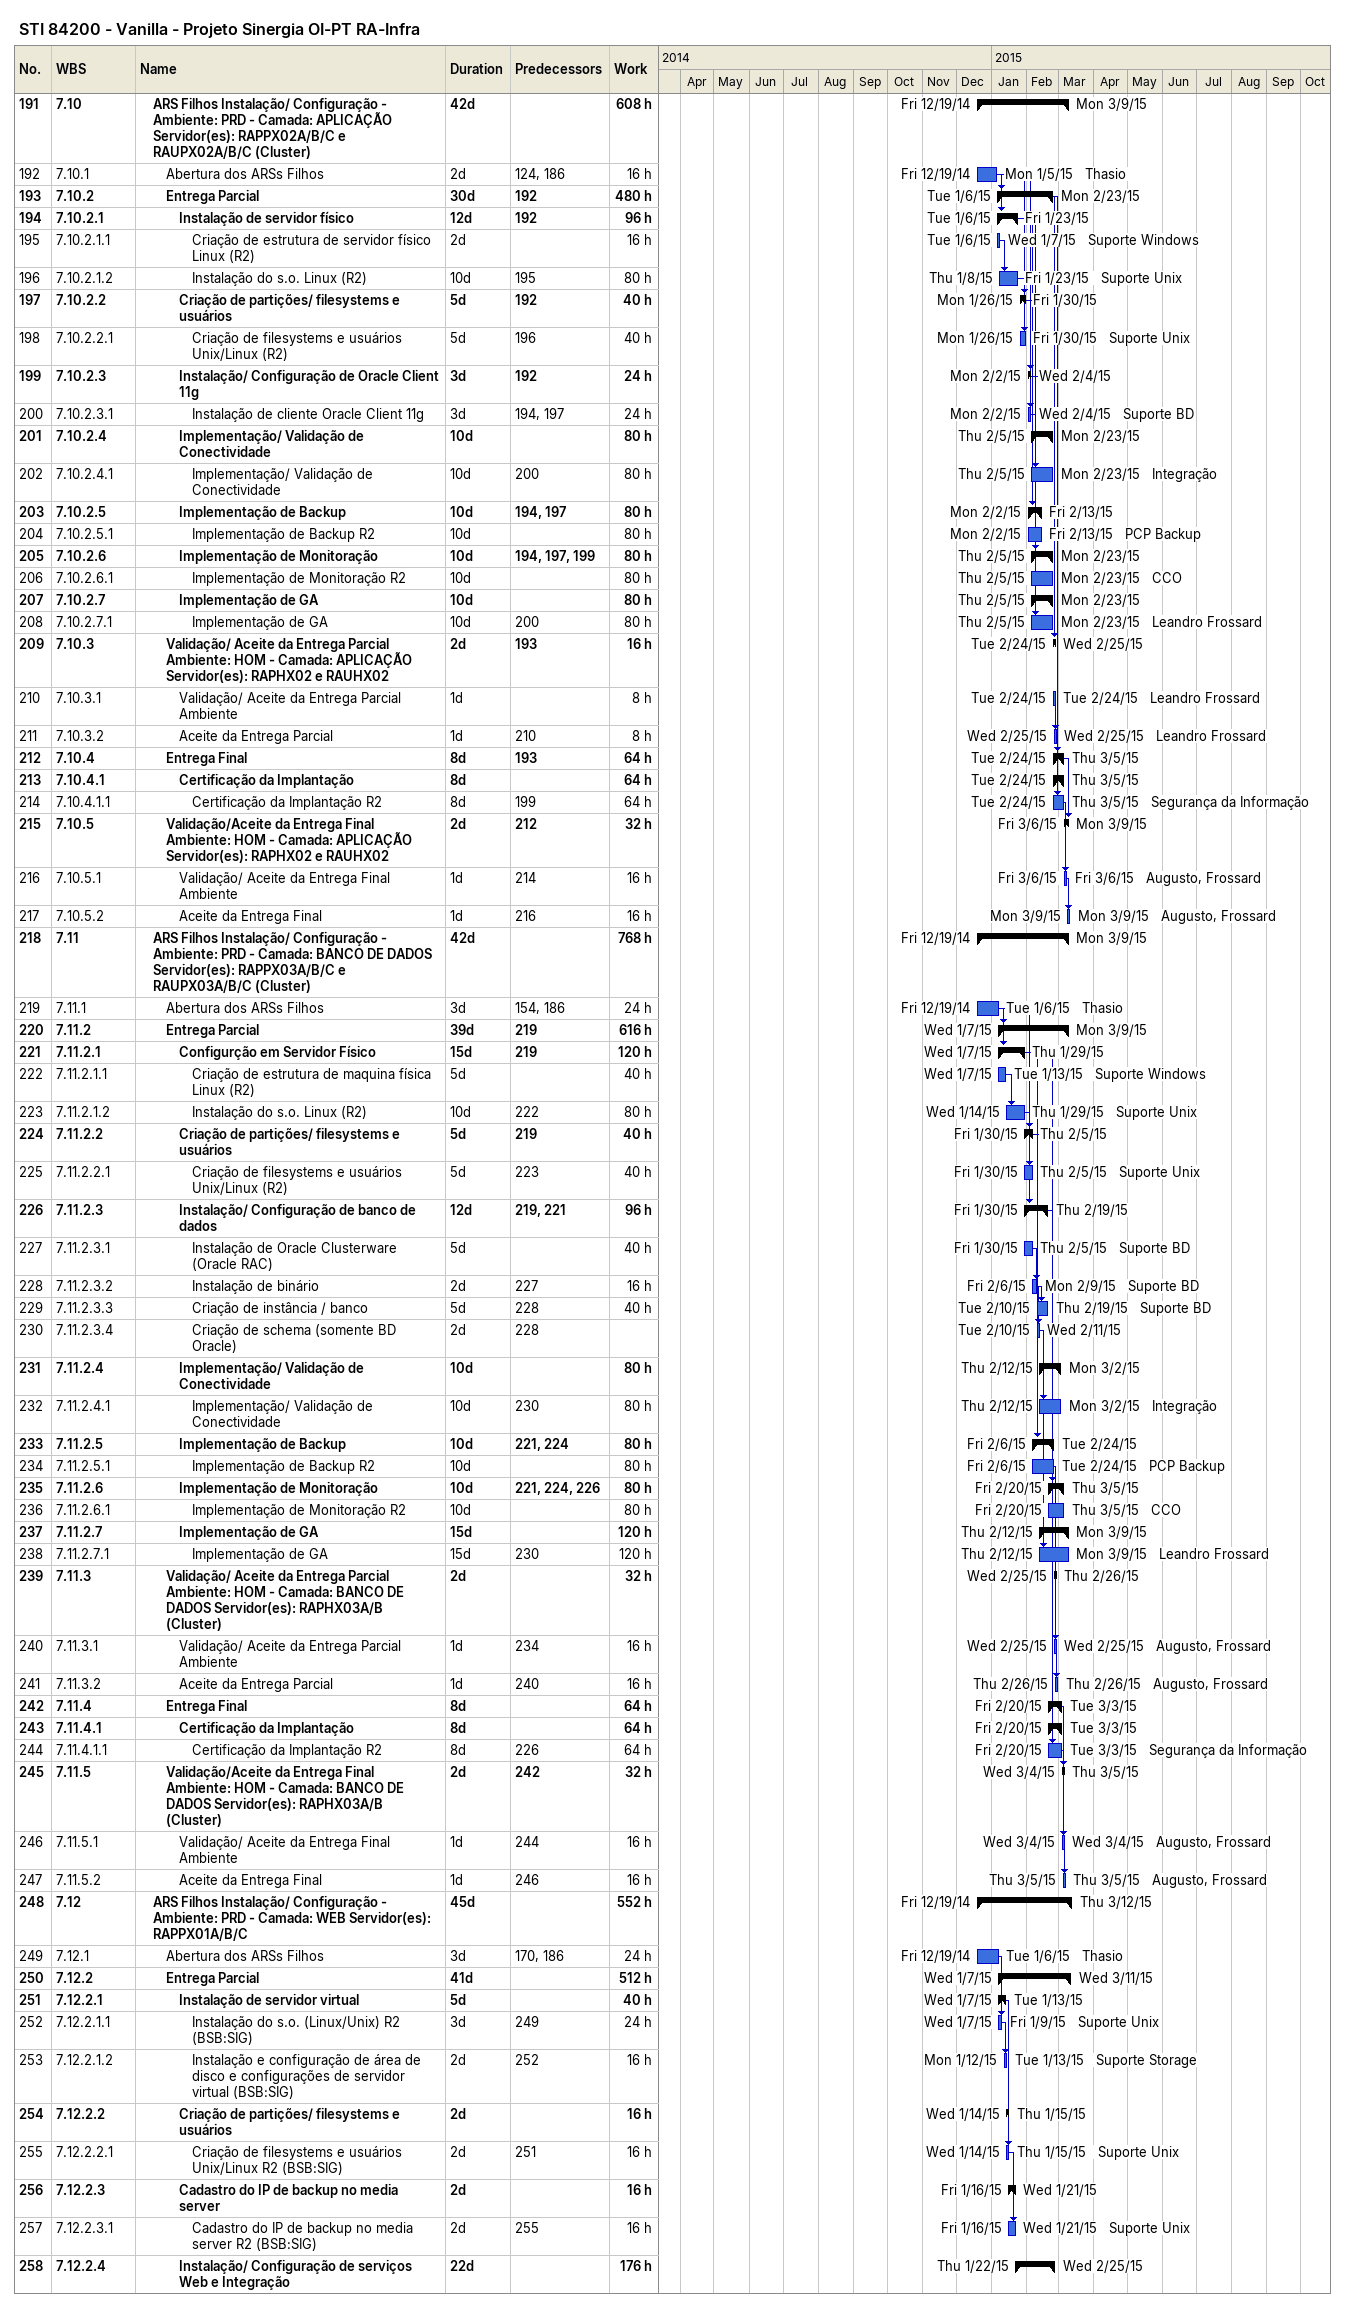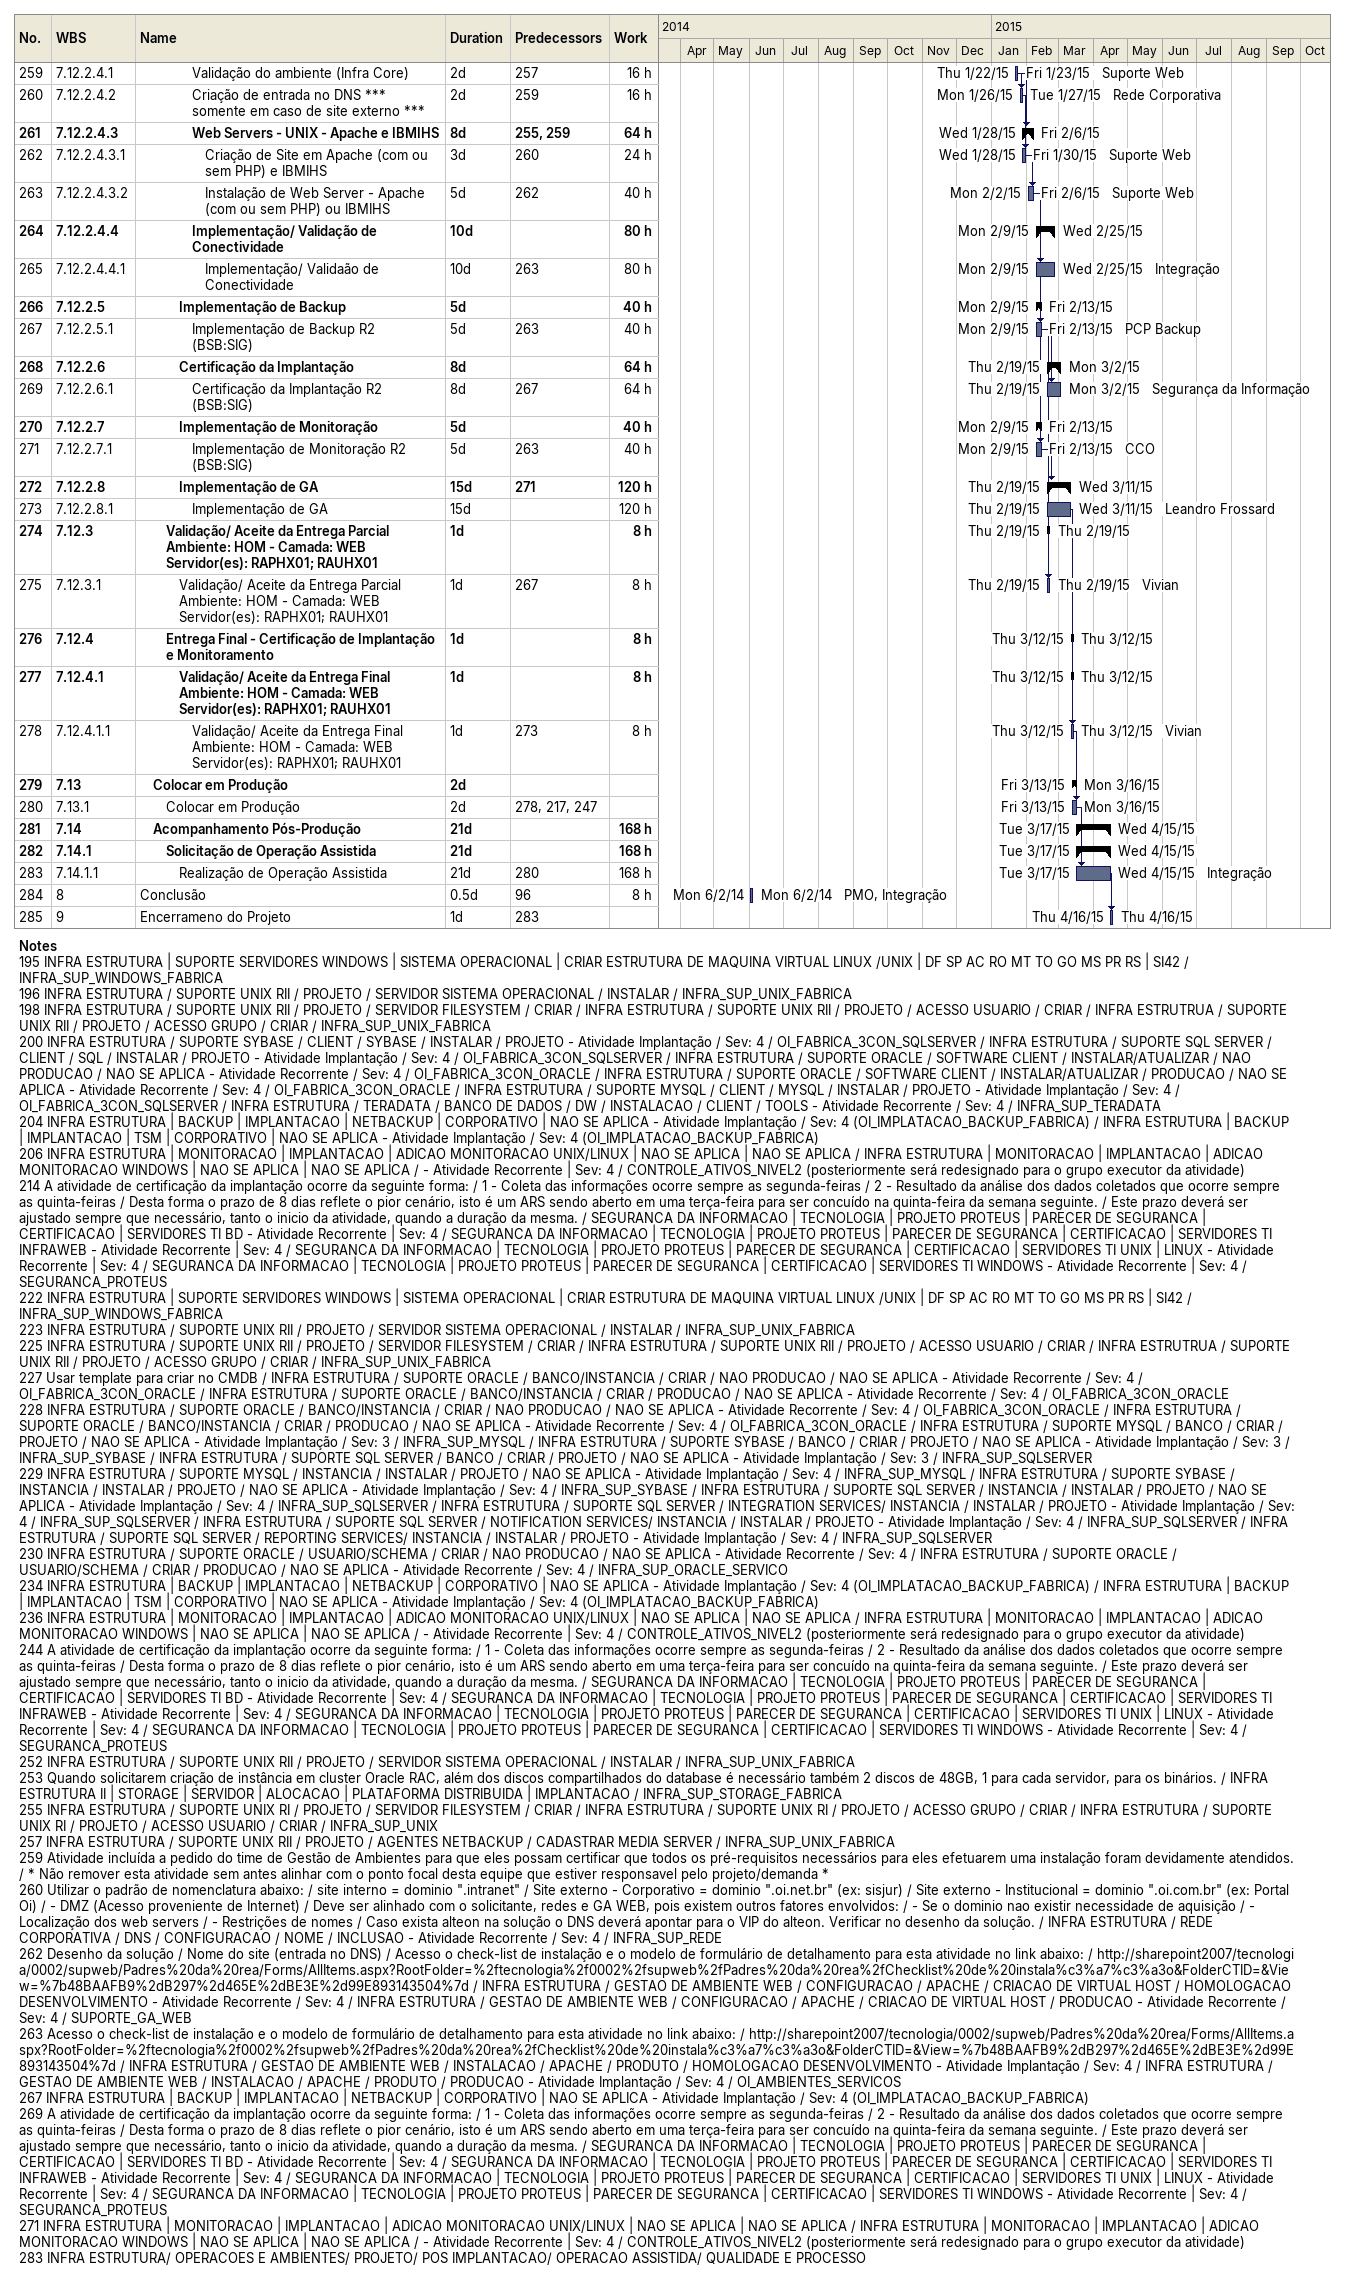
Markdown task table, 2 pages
STI 84200 - Vanilla - Projeto Sinergia OI-PT RA-Infra

| ID | WBS | Task | Duration | Start | Finish | Predecessors | Resources | Work (h) |
|---|---|---|---|---|---|---|---|---|
| 191 | 7.10 | **ARS Filhos Instalação/ Configuração - Ambiente: PRD - Camada: APLICAÇÃO Servidor(es): RAPPX02A/B/C e RAUPX02A/B/C (Cluster)** | 42d | 2014-12-19 | 2015-03-09 |  |  | 608 |
| 192 | 7.10.1 | Abertura dos ARSs Filhos | 2d | 2014-12-19 | 2015-01-05 | 124, 186 | Thasio | 16 |
| 193 | 7.10.2 | **Entrega Parcial** | 30d | 2015-01-06 | 2015-02-23 | 192 |  | 480 |
| 194 | 7.10.2.1 | **Instalação de servidor físico** | 12d | 2015-01-06 | 2015-01-23 | 192 |  | 96 |
| 195 | 7.10.2.1.1 | Criação de estrutura de servidor físico Linux (R2) | 2d | 2015-01-06 | 2015-01-07 |  | Suporte Windows | 16 |
| 196 | 7.10.2.1.2 | Instalação do s.o. Linux (R2) | 10d | 2015-01-08 | 2015-01-23 | 195 | Suporte Unix | 80 |
| 197 | 7.10.2.2 | **Criação de partições/ filesystems e usuários** | 5d | 2015-01-26 | 2015-01-30 | 192 |  | 40 |
| 198 | 7.10.2.2.1 | Criação de filesystems e usuários Unix/Linux (R2) | 5d | 2015-01-26 | 2015-01-30 | 196 | Suporte Unix | 40 |
| 199 | 7.10.2.3 | **Instalação/ Configuração de Oracle Client 11g** | 3d | 2015-02-02 | 2015-02-04 | 192 |  | 24 |
| 200 | 7.10.2.3.1 | Instalação de cliente Oracle Client 11g | 3d | 2015-02-02 | 2015-02-04 | 194, 197 | Suporte BD | 24 |
| 201 | 7.10.2.4 | **Implementação/ Validação de Conectividade** | 10d | 2015-02-05 | 2015-02-23 |  |  | 80 |
| 202 | 7.10.2.4.1 | Implementação/ Validação de Conectividade | 10d | 2015-02-05 | 2015-02-23 | 200 | Integração | 80 |
| 203 | 7.10.2.5 | **Implementação de Backup** | 10d | 2015-02-02 | 2015-02-13 | 194, 197 |  | 80 |
| 204 | 7.10.2.5.1 | Implementação de Backup R2 | 10d | 2015-02-02 | 2015-02-13 |  | PCP Backup | 80 |
| 205 | 7.10.2.6 | **Implementação de Monitoração** | 10d | 2015-02-05 | 2015-02-23 | 194, 197, 199 |  | 80 |
| 206 | 7.10.2.6.1 | Implementação de Monitoração R2 | 10d | 2015-02-05 | 2015-02-23 |  | CCO | 80 |
| 207 | 7.10.2.7 | **Implementação de GA** | 10d | 2015-02-05 | 2015-02-23 |  |  | 80 |
| 208 | 7.10.2.7.1 | Implementação de GA | 10d | 2015-02-05 | 2015-02-23 | 200 | Leandro Frossard | 80 |
| 209 | 7.10.3 | **Validação/ Aceite da Entrega Parcial Ambiente: HOM - Camada: APLICAÇÃO Servidor(es): RAPHX02 e RAUHX02** | 2d | 2015-02-24 | 2015-02-25 | 193 |  | 16 |
| 210 | 7.10.3.1 | Validação/ Aceite da Entrega Parcial Ambiente | 1d | 2015-02-24 | 2015-02-24 |  | Leandro Frossard | 8 |
| 211 | 7.10.3.2 | Aceite da Entrega Parcial | 1d | 2015-02-25 | 2015-02-25 | 210 | Leandro Frossard | 8 |
| 212 | 7.10.4 | **Entrega Final** | 8d | 2015-02-24 | 2015-03-05 | 193 |  | 64 |
| 213 | 7.10.4.1 | **Certificação da Implantação** | 8d | 2015-02-24 | 2015-03-05 |  |  | 64 |
| 214 | 7.10.4.1.1 | Certificação da Implantação R2 | 8d | 2015-02-24 | 2015-03-05 | 199 | Segurança da Informação | 64 |
| 215 | 7.10.5 | **Validação/Aceite da Entrega Final Ambiente: HOM - Camada: APLICAÇÃO Servidor(es): RAPHX02 e RAUHX02** | 2d | 2015-03-06 | 2015-03-09 | 212 |  | 32 |
| 216 | 7.10.5.1 | Validação/ Aceite da Entrega Final Ambiente | 1d | 2015-03-06 | 2015-03-06 | 214 | Augusto, Frossard | 16 |
| 217 | 7.10.5.2 | Aceite da Entrega Final | 1d | 2015-03-09 | 2015-03-09 | 216 | Augusto, Frossard | 16 |
| 218 | 7.11 | **ARS Filhos Instalação/ Configuração - Ambiente: PRD - Camada: BANCO DE DADOS Servidor(es): RAPPX03A/B/C e RAUPX03A/B/C (Cluster)** | 42d | 2014-12-19 | 2015-03-09 |  |  | 768 |
| 219 | 7.11.1 | Abertura dos ARSs Filhos | 3d | 2014-12-19 | 2015-01-06 | 154, 186 | Thasio | 24 |
| 220 | 7.11.2 | **Entrega Parcial** | 39d | 2015-01-07 | 2015-03-09 | 219 |  | 616 |
| 221 | 7.11.2.1 | **Configurção em Servidor Físico** | 15d | 2015-01-07 | 2015-01-29 | 219 |  | 120 |
| 222 | 7.11.2.1.1 | Criação de estrutura de maquina física Linux (R2) | 5d | 2015-01-07 | 2015-01-13 |  | Suporte Windows | 40 |
| 223 | 7.11.2.1.2 | Instalação do s.o. Linux (R2) | 10d | 2015-01-14 | 2015-01-29 | 222 | Suporte Unix | 80 |
| 224 | 7.11.2.2 | **Criação de partições/ filesystems e usuários** | 5d | 2015-01-30 | 2015-02-05 | 219 |  | 40 |
| 225 | 7.11.2.2.1 | Criação de filesystems e usuários Unix/Linux (R2) | 5d | 2015-01-30 | 2015-02-05 | 223 | Suporte Unix | 40 |
| 226 | 7.11.2.3 | **Instalação/ Configuração de banco de dados** | 12d | 2015-01-30 | 2015-02-19 | 219, 221 |  | 96 |
| 227 | 7.11.2.3.1 | Instalação de Oracle Clusterware (Oracle RAC) | 5d | 2015-01-30 | 2015-02-05 |  | Suporte BD | 40 |
| 228 | 7.11.2.3.2 | Instalação de binário | 2d | 2015-02-06 | 2015-02-09 | 227 | Suporte BD | 16 |
| 229 | 7.11.2.3.3 | Criação de instância / banco | 5d | 2015-02-10 | 2015-02-19 | 228 | Suporte BD | 40 |
| 230 | 7.11.2.3.4 | Criação de schema (somente BD Oracle) | 2d | 2015-02-10 | 2015-02-11 | 228 |  |  |
| 231 | 7.11.2.4 | **Implementação/ Validação de Conectividade** | 10d | 2015-02-12 | 2015-03-02 |  |  | 80 |
| 232 | 7.11.2.4.1 | Implementação/ Validação de Conectividade | 10d | 2015-02-12 | 2015-03-02 | 230 | Integração | 80 |
| 233 | 7.11.2.5 | **Implementação de Backup** | 10d | 2015-02-06 | 2015-02-24 | 221, 224 |  | 80 |
| 234 | 7.11.2.5.1 | Implementação de Backup R2 | 10d | 2015-02-06 | 2015-02-24 |  | PCP Backup | 80 |
| 235 | 7.11.2.6 | **Implementação de Monitoração** | 10d | 2015-02-20 | 2015-03-05 | 221, 224, 226 |  | 80 |
| 236 | 7.11.2.6.1 | Implementação de Monitoração R2 | 10d | 2015-02-20 | 2015-03-05 |  | CCO | 80 |
| 237 | 7.11.2.7 | **Implementação de GA** | 15d | 2015-02-12 | 2015-03-09 |  |  | 120 |
| 238 | 7.11.2.7.1 | Implementação de GA | 15d | 2015-02-12 | 2015-03-09 | 230 | Leandro Frossard | 120 |
| 239 | 7.11.3 | **Validação/ Aceite da Entrega Parcial Ambiente: HOM - Camada: BANCO DE DADOS Servidor(es): RAPHX03A/B (Cluster)** | 2d | 2015-02-25 | 2015-02-26 |  |  | 32 |
| 240 | 7.11.3.1 | Validação/ Aceite da Entrega Parcial Ambiente | 1d | 2015-02-25 | 2015-02-25 | 234 | Augusto, Frossard | 16 |
| 241 | 7.11.3.2 | Aceite da Entrega Parcial | 1d | 2015-02-26 | 2015-02-26 | 240 | Augusto, Frossard | 16 |
| 242 | 7.11.4 | **Entrega Final** | 8d | 2015-02-20 | 2015-03-03 |  |  | 64 |
| 243 | 7.11.4.1 | **Certificação da Implantação** | 8d | 2015-02-20 | 2015-03-03 |  |  | 64 |
| 244 | 7.11.4.1.1 | Certificação da Implantação R2 | 8d | 2015-02-20 | 2015-03-03 | 226 | Segurança da Informação | 64 |
| 245 | 7.11.5 | **Validação/Aceite da Entrega Final Ambiente: HOM - Camada: BANCO DE DADOS Servidor(es): RAPHX03A/B (Cluster)** | 2d | 2015-03-04 | 2015-03-05 | 242 |  | 32 |
| 246 | 7.11.5.1 | Validação/ Aceite da Entrega Final Ambiente | 1d | 2015-03-04 | 2015-03-04 | 244 | Augusto, Frossard | 16 |
| 247 | 7.11.5.2 | Aceite da Entrega Final | 1d | 2015-03-05 | 2015-03-05 | 246 | Augusto, Frossard | 16 |
| 248 | 7.12 | **ARS Filhos Instalação/ Configuração - Ambiente: PRD - Camada: WEB Servidor(es): RAPPX01A/B/C** | 45d | 2014-12-19 | 2015-03-12 |  |  | 552 |
| 249 | 7.12.1 | Abertura dos ARSs Filhos | 3d | 2014-12-19 | 2015-01-06 | 170, 186 | Thasio | 24 |
| 250 | 7.12.2 | **Entrega Parcial** | 41d | 2015-01-07 | 2015-03-11 |  |  | 512 |
| 251 | 7.12.2.1 | **Instalação de servidor virtual** | 5d | 2015-01-07 | 2015-01-13 |  |  | 40 |
| 252 | 7.12.2.1.1 | Instalação do s.o. (Linux/Unix) R2 (BSB:SIG) | 3d | 2015-01-07 | 2015-01-09 | 249 | Suporte Unix | 24 |
| 253 | 7.12.2.1.2 | Instalação e configuração de área de disco e configurações de servidor virtual (BSB:SIG) | 2d | 2015-01-12 | 2015-01-13 | 252 | Suporte Storage | 16 |
| 254 | 7.12.2.2 | **Criação de partições/ filesystems e usuários** | 2d | 2015-01-14 | 2015-01-15 |  |  | 16 |
| 255 | 7.12.2.2.1 | Criação de filesystems e usuários Unix/Linux R2 (BSB:SIG) | 2d | 2015-01-14 | 2015-01-15 | 251 | Suporte Unix | 16 |
| 256 | 7.12.2.3 | **Cadastro do IP de backup no media server** | 2d | 2015-01-16 | 2015-01-21 |  |  | 16 |
| 257 | 7.12.2.3.1 | Cadastro do IP de backup no media server R2 (BSB:SIG) | 2d | 2015-01-16 | 2015-01-21 | 255 | Suporte Unix | 16 |
| 258 | 7.12.2.4 | **Instalação/ Configuração de serviços Web e Integração** | 22d | 2015-01-22 | 2015-02-25 |  |  | 176 |
| 259 | 7.12.2.4.1 | Validação do ambiente (Infra Core) | 2d | 2015-01-22 | 2015-01-23 | 257 | Suporte Web | 16 |
| 260 | 7.12.2.4.2 | Criação de entrada no DNS *** somente em caso de site externo *** | 2d | 2015-01-26 | 2015-01-27 | 259 | Rede Corporativa | 16 |
| 261 | 7.12.2.4.3 | **Web Servers - UNIX - Apache e IBMIHS** | 8d | 2015-01-28 | 2015-02-06 | 255, 259 |  | 64 |
| 262 | 7.12.2.4.3.1 | Criação de Site em Apache (com ou sem PHP) e IBMIHS | 3d | 2015-01-28 | 2015-01-30 | 260 | Suporte Web | 24 |
| 263 | 7.12.2.4.3.2 | Instalação de Web Server - Apache (com ou sem PHP) ou IBMIHS | 5d | 2015-02-02 | 2015-02-06 | 262 | Suporte Web | 40 |
| 264 | 7.12.2.4.4 | **Implementação/ Validação de Conectividade** | 10d | 2015-02-09 | 2015-02-25 |  |  | 80 |
| 265 | 7.12.2.4.4.1 | Implementação/ Validaão de Conectividade | 10d | 2015-02-09 | 2015-02-25 | 263 | Integração | 80 |
| 266 | 7.12.2.5 | **Implementação de Backup** | 5d | 2015-02-09 | 2015-02-13 |  |  | 40 |
| 267 | 7.12.2.5.1 | Implementação de Backup R2 (BSB:SIG) | 5d | 2015-02-09 | 2015-02-13 | 263 | PCP Backup | 40 |
| 268 | 7.12.2.6 | **Certificação da Implantação** | 8d | 2015-02-19 | 2015-03-02 |  |  | 64 |
| 269 | 7.12.2.6.1 | Certificação da Implantação R2 (BSB:SIG) | 8d | 2015-02-19 | 2015-03-02 | 267 | Segurança da Informação | 64 |
| 270 | 7.12.2.7 | **Implementação de Monitoração** | 5d | 2015-02-09 | 2015-02-13 |  |  | 40 |
| 271 | 7.12.2.7.1 | Implementação de Monitoração R2 (BSB:SIG) | 5d | 2015-02-09 | 2015-02-13 | 263 | CCO | 40 |
| 272 | 7.12.2.8 | **Implementação de GA** | 15d | 2015-02-19 | 2015-03-11 | 271 |  | 120 |
| 273 | 7.12.2.8.1 | Implementação de GA | 15d | 2015-02-19 | 2015-03-11 |  | Leandro Frossard | 120 |
| 274 | 7.12.3 | **Validação/ Aceite da Entrega Parcial Ambiente: HOM - Camada: WEB Servidor(es): RAPHX01; RAUHX01** | 1d | 2015-02-19 | 2015-02-19 |  |  | 8 |
| 275 | 7.12.3.1 | Validação/ Aceite da Entrega Parcial Ambiente: HOM - Camada: WEB Servidor(es): RAPHX01; RAUHX01 | 1d | 2015-02-19 | 2015-02-19 | 267 | Vivian | 8 |
| 276 | 7.12.4 | **Entrega Final - Certificação de Implantação e Monitoramento** | 1d | 2015-03-12 | 2015-03-12 |  |  | 8 |
| 277 | 7.12.4.1 | **Validação/ Aceite da Entrega Final Ambiente: HOM - Camada: WEB Servidor(es): RAPHX01; RAUHX01** | 1d | 2015-03-12 | 2015-03-12 |  |  | 8 |
| 278 | 7.12.4.1.1 | Validação/ Aceite da Entrega Final Ambiente: HOM - Camada: WEB Servidor(es): RAPHX01; RAUHX01 | 1d | 2015-03-12 | 2015-03-12 | 273 | Vivian | 8 |
| 279 | 7.13 | **Colocar em Produção** | 2d | 2015-03-13 | 2015-03-16 |  |  |  |
| 280 | 7.13.1 | Colocar em Produção | 2d | 2015-03-13 | 2015-03-16 | 278, 217, 247 |  |  |
| 281 | 7.14 | **Acompanhamento Pós-Produção** | 21d | 2015-03-17 | 2015-04-15 |  |  | 168 |
| 282 | 7.14.1 | **Solicitação de Operação Assistida** | 21d | 2015-03-17 | 2015-04-15 |  |  | 168 |
| 283 | 7.14.1.1 | Realização de Operação Assistida | 21d | 2015-03-17 | 2015-04-15 | 280 | Integração | 168 |
| 284 | 8 | Conclusão | 0.5d | 2014-06-02 | 2014-06-02 | 96 | PMO, Integração | 8 |
| 285 | 9 | Encerrameno do Projeto | 1d | 2015-04-16 | 2015-04-16 | 283 |  |  |

Notes
- 195: INFRA ESTRUTURA | SUPORTE SERVIDORES WINDOWS | SISTEMA OPERACIONAL | CRIAR ESTRUTURA DE MAQUINA VIRTUAL LINUX /UNIX | DF SP AC RO MT TO GO MS PR RS | SI42 / INFRA_SUP_WINDOWS_FABRICA
- 196: INFRA ESTRUTURA / SUPORTE UNIX RII / PROJETO / SERVIDOR SISTEMA OPERACIONAL / INSTALAR / INFRA_SUP_UNIX_FABRICA
- 198: INFRA ESTRUTURA / SUPORTE UNIX RII / PROJETO / SERVIDOR FILESYSTEM / CRIAR / INFRA ESTRUTURA / SUPORTE UNIX RII / PROJETO / ACESSO USUARIO / CRIAR / INFRA ESTRUTRUA / SUPORTE UNIX RII / PROJETO / ACESSO GRUPO / CRIAR / INFRA_SUP_UNIX_FABRICA
- 200: INFRA ESTRUTURA / SUPORTE SYBASE / CLIENT / SYBASE / INSTALAR / PROJETO - Atividade Implantação / Sev: 4 / OI_FABRICA_3CON_SQLSERVER / INFRA ESTRUTURA / SUPORTE SQL SERVER / CLIENT / SQL / INSTALAR / PROJETO - Atividade Implantação / Sev: 4 / OI_FABRICA_3CON_SQLSERVER / INFRA ESTRUTURA / SUPORTE ORACLE / SOFTWARE CLIENT / INSTALAR/ATUALIZAR / NAO PRODUCAO / NAO SE APLICA - Atividade Recorrente / Sev: 4 / OI_FABRICA_3CON_ORACLE / INFRA ESTRUTURA / SUPORTE ORACLE / SOFTWARE CLIENT / INSTALAR/ATUALIZAR / PRODUCAO / NAO SE APLICA - Atividade Recorrente / Sev: 4 / OI_FABRICA_3CON_ORACLE / INFRA ESTRUTURA / SUPORTE MYSQL / CLIENT / MYSQL / INSTALAR / PROJETO - Atividade Implantação / Sev: 4 / OI_FABRICA_3CON_SQLSERVER / INFRA ESTRUTURA / TERADATA / BANCO DE DADOS / DW / INSTALACAO / CLIENT / TOOLS - Atividade Recorrente / Sev: 4 / INFRA_SUP_TERADATA
- 204: INFRA ESTRUTURA | BACKUP | IMPLANTACAO | NETBACKUP | CORPORATIVO | NAO SE APLICA - Atividade Implantação / Sev: 4 (OI_IMPLATACAO_BACKUP_FABRICA) / INFRA ESTRUTURA | BACKUP | IMPLANTACAO | TSM | CORPORATIVO | NAO SE APLICA - Atividade Implantação / Sev: 4 (OI_IMPLATACAO_BACKUP_FABRICA)
- 206: INFRA ESTRUTURA | MONITORACAO | IMPLANTACAO | ADICAO MONITORACAO UNIX/LINUX | NAO SE APLICA | NAO SE APLICA / INFRA ESTRUTURA | MONITORACAO | IMPLANTACAO | ADICAO MONITORACAO WINDOWS | NAO SE APLICA | NAO SE APLICA / - Atividade Recorrente | Sev: 4 / CONTROLE_ATIVOS_NIVEL2 (posteriormente será redesignado para o grupo executor da atividade)
- 214: A atividade de certificação da implantação ocorre da seguinte forma: / 1 - Coleta das informações ocorre sempre as segunda-feiras / 2 - Resultado da análise dos dados coletados que ocorre sempre as quinta-feiras / Desta forma o prazo de 8 dias reflete o pior cenário, isto é um ARS sendo aberto em uma terça-feira para ser concuído na quinta-feira da semana seguinte. / Este prazo deverá ser ajustado sempre que necessário, tanto o inicio da atividade, quando a duração da mesma. / SEGURANCA DA INFORMACAO | TECNOLOGIA | PROJETO PROTEUS | PARECER DE SEGURANCA | CERTIFICACAO | SERVIDORES TI BD - Atividade Recorrente | Sev: 4 / SEGURANCA DA INFORMACAO | TECNOLOGIA | PROJETO PROTEUS | PARECER DE SEGURANCA | CERTIFICACAO | SERVIDORES TI INFRAWEB - Atividade Recorrente | Sev: 4 / SEGURANCA DA INFORMACAO | TECNOLOGIA | PROJETO PROTEUS | PARECER DE SEGURANCA | CERTIFICACAO | SERVIDORES TI UNIX | LINUX - Atividade Recorrente | Sev: 4 / SEGURANCA DA INFORMACAO | TECNOLOGIA | PROJETO PROTEUS | PARECER DE SEGURANCA | CERTIFICACAO | SERVIDORES TI WINDOWS - Atividade Recorrente | Sev: 4 / SEGURANCA_PROTEUS
- 222: INFRA ESTRUTURA | SUPORTE SERVIDORES WINDOWS | SISTEMA OPERACIONAL | CRIAR ESTRUTURA DE MAQUINA VIRTUAL LINUX /UNIX | DF SP AC RO MT TO GO MS PR RS | SI42 / INFRA_SUP_WINDOWS_FABRICA
- 223: INFRA ESTRUTURA / SUPORTE UNIX RII / PROJETO / SERVIDOR SISTEMA OPERACIONAL / INSTALAR / INFRA_SUP_UNIX_FABRICA
- 225: INFRA ESTRUTURA / SUPORTE UNIX RII / PROJETO / SERVIDOR FILESYSTEM / CRIAR / INFRA ESTRUTURA / SUPORTE UNIX RII / PROJETO / ACESSO USUARIO / CRIAR / INFRA ESTRUTRUA / SUPORTE UNIX RII / PROJETO / ACESSO GRUPO / CRIAR / INFRA_SUP_UNIX_FABRICA
- 227: Usar template para criar no CMDB / INFRA ESTRUTURA / SUPORTE ORACLE / BANCO/INSTANCIA / CRIAR / NAO PRODUCAO / NAO SE APLICA - Atividade Recorrente / Sev: 4 / OI_FABRICA_3CON_ORACLE / INFRA ESTRUTURA / SUPORTE ORACLE / BANCO/INSTANCIA / CRIAR / PRODUCAO / NAO SE APLICA - Atividade Recorrente / Sev: 4 / OI_FABRICA_3CON_ORACLE
- 228: INFRA ESTRUTURA / SUPORTE ORACLE / BANCO/INSTANCIA / CRIAR / NAO PRODUCAO / NAO SE APLICA - Atividade Recorrente / Sev: 4 / OI_FABRICA_3CON_ORACLE / INFRA ESTRUTURA / SUPORTE ORACLE / BANCO/INSTANCIA / CRIAR / PRODUCAO / NAO SE APLICA - Atividade Recorrente / Sev: 4 / OI_FABRICA_3CON_ORACLE / INFRA ESTRUTURA / SUPORTE MYSQL / BANCO / CRIAR / PROJETO / NAO SE APLICA - Atividade Implantação / Sev: 3 / INFRA_SUP_MYSQL / INFRA ESTRUTURA / SUPORTE SYBASE / BANCO / CRIAR / PROJETO / NAO SE APLICA - Atividade Implantação / Sev: 3 / INFRA_SUP_SYBASE / INFRA ESTRUTURA / SUPORTE SQL SERVER / BANCO / CRIAR / PROJETO / NAO SE APLICA - Atividade Implantação / Sev: 3 / INFRA_SUP_SQLSERVER
- 229: INFRA ESTRUTURA / SUPORTE MYSQL / INSTANCIA / INSTALAR / PROJETO / NAO SE APLICA - Atividade Implantação / Sev: 4 / INFRA_SUP_MYSQL / INFRA ESTRUTURA / SUPORTE SYBASE / INSTANCIA / INSTALAR / PROJETO / NAO SE APLICA - Atividade Implantação / Sev: 4 / INFRA_SUP_SYBASE / INFRA ESTRUTURA / SUPORTE SQL SERVER / INSTANCIA / INSTALAR / PROJETO / NAO SE APLICA - Atividade Implantação / Sev: 4 / INFRA_SUP_SQLSERVER / INFRA ESTRUTURA / SUPORTE SQL SERVER / INTEGRATION SERVICES/ INSTANCIA / INSTALAR / PROJETO - Atividade Implantação / Sev: 4 / INFRA_SUP_SQLSERVER / INFRA ESTRUTURA / SUPORTE SQL SERVER / NOTIFICATION SERVICES/ INSTANCIA / INSTALAR / PROJETO - Atividade Implantação / Sev: 4 / INFRA_SUP_SQLSERVER / INFRA ESTRUTURA / SUPORTE SQL SERVER / REPORTING SERVICES/ INSTANCIA / INSTALAR / PROJETO - Atividade Implantação / Sev: 4 / INFRA_SUP_SQLSERVER
- 230: INFRA ESTRUTURA / SUPORTE ORACLE / USUARIO/SCHEMA / CRIAR / NAO PRODUCAO / NAO SE APLICA - Atividade Recorrente / Sev: 4 / INFRA ESTRUTURA / SUPORTE ORACLE / USUARIO/SCHEMA / CRIAR / PRODUCAO / NAO SE APLICA - Atividade Recorrente / Sev: 4 / INFRA_SUP_ORACLE_SERVICO
- 234: INFRA ESTRUTURA | BACKUP | IMPLANTACAO | NETBACKUP | CORPORATIVO | NAO SE APLICA - Atividade Implantação / Sev: 4 (OI_IMPLATACAO_BACKUP_FABRICA) / INFRA ESTRUTURA | BACKUP | IMPLANTACAO | TSM | CORPORATIVO | NAO SE APLICA - Atividade Implantação / Sev: 4 (OI_IMPLATACAO_BACKUP_FABRICA)
- 236: INFRA ESTRUTURA | MONITORACAO | IMPLANTACAO | ADICAO MONITORACAO UNIX/LINUX | NAO SE APLICA | NAO SE APLICA / INFRA ESTRUTURA | MONITORACAO | IMPLANTACAO | ADICAO MONITORACAO WINDOWS | NAO SE APLICA | NAO SE APLICA / - Atividade Recorrente | Sev: 4 / CONTROLE_ATIVOS_NIVEL2 (posteriormente será redesignado para o grupo executor da atividade)
- 244: A atividade de certificação da implantação ocorre da seguinte forma: / 1 - Coleta das informações ocorre sempre as segunda-feiras / 2 - Resultado da análise dos dados coletados que ocorre sempre as quinta-feiras / Desta forma o prazo de 8 dias reflete o pior cenário, isto é um ARS sendo aberto em uma terça-feira para ser concuído na quinta-feira da semana seguinte. / Este prazo deverá ser ajustado sempre que necessário, tanto o inicio da atividade, quando a duração da mesma. / SEGURANCA DA INFORMACAO | TECNOLOGIA | PROJETO PROTEUS | PARECER DE SEGURANCA | CERTIFICACAO | SERVIDORES TI BD - Atividade Recorrente | Sev: 4 / SEGURANCA DA INFORMACAO | TECNOLOGIA | PROJETO PROTEUS | PARECER DE SEGURANCA | CERTIFICACAO | SERVIDORES TI INFRAWEB - Atividade Recorrente | Sev: 4 / SEGURANCA DA INFORMACAO | TECNOLOGIA | PROJETO PROTEUS | PARECER DE SEGURANCA | CERTIFICACAO | SERVIDORES TI UNIX | LINUX - Atividade Recorrente | Sev: 4 / SEGURANCA DA INFORMACAO | TECNOLOGIA | PROJETO PROTEUS | PARECER DE SEGURANCA | CERTIFICACAO | SERVIDORES TI WINDOWS - Atividade Recorrente | Sev: 4 / SEGURANCA_PROTEUS
- 252: INFRA ESTRUTURA / SUPORTE UNIX RII / PROJETO / SERVIDOR SISTEMA OPERACIONAL / INSTALAR / INFRA_SUP_UNIX_FABRICA
- 253: Quando solicitarem criação de instância em cluster Oracle RAC, além dos discos compartilhados do database é necessário também 2 discos de 48GB, 1 para cada servidor, para os binários. / INFRA ESTRUTURA II | STORAGE | SERVIDOR | ALOCACAO | PLATAFORMA DISTRIBUIDA | IMPLANTACAO / INFRA_SUP_STORAGE_FABRICA
- 255: INFRA ESTRUTURA / SUPORTE UNIX RI / PROJETO / SERVIDOR FILESYSTEM / CRIAR / INFRA ESTRUTURA / SUPORTE UNIX RI / PROJETO / ACESSO GRUPO / CRIAR / INFRA ESTRUTURA / SUPORTE UNIX RI / PROJETO / ACESSO USUARIO / CRIAR / INFRA_SUP_UNIX
- 257: INFRA ESTRUTURA / SUPORTE UNIX RII / PROJETO / AGENTES NETBACKUP / CADASTRAR MEDIA SERVER / INFRA_SUP_UNIX_FABRICA
- 259: Atividade incluída a pedido do time de Gestão de Ambientes para que eles possam certificar que todos os pré-requisitos necessários para eles efetuarem uma instalação foram devidamente atendidos. / * Não remover esta atividade sem antes alinhar com o ponto focal desta equipe que estiver responsavel pelo projeto/demanda *
- 260: Utilizar o padrão de nomenclatura abaixo: / site interno = dominio ".intranet" / Site externo - Corporativo = dominio ".oi.net.br" (ex: sisjur) / Site externo - Institucional = dominio ".oi.com.br" (ex: Portal Oi) / - DMZ (Acesso proveniente de Internet) / Deve ser alinhado com o solicitante, redes e GA WEB, pois existem outros fatores envolvidos: / - Se o dominio nao existir necessidade de aquisição / - Localização dos web servers / - Restrições de nomes / Caso exista alteon na solução o DNS deverá apontar para o VIP do alteon. Verificar no desenho da solução. / INFRA ESTRUTURA / REDE CORPORATIVA / DNS / CONFIGURACAO / NOME / INCLUSAO - Atividade Recorrente / Sev: 4 / INFRA_SUP_REDE
- 262: Desenho da solução / Nome do site (entrada no DNS) / Acesso o check-list de instalação e o modelo de formulário de detalhamento para esta atividade no link abaixo: / http://sharepoint2007/tecnologia/0002/supweb/Padres%20da%20rea/Forms/AllItems.aspx?RootFolder=%2ftecnologia%2f0002%2fsupweb%2fPadres%20da%20rea%2fChecklist%20de%20instala%c3%a7%c3%a3o&FolderCTID=&View=%7b48BAAFB9%2dB297%2d465E%2dBE3E%2d99E893143504%7d / INFRA ESTRUTURA / GESTAO DE AMBIENTE WEB / CONFIGURACAO / APACHE / CRIACAO DE VIRTUAL HOST / HOMOLOGACAO DESENVOLVIMENTO - Atividade Recorrente / Sev: 4 / INFRA ESTRUTURA / GESTAO DE AMBIENTE WEB / CONFIGURACAO / APACHE / CRIACAO DE VIRTUAL HOST / PRODUCAO - Atividade Recorrente / Sev: 4 / SUPORTE_GA_WEB
- 263: Acesso o check-list de instalação e o modelo de formulário de detalhamento para esta atividade no link abaixo: / http://sharepoint2007/tecnologia/0002/supweb/Padres%20da%20rea/Forms/AllItems.aspx?RootFolder=%2ftecnologia%2f0002%2fsupweb%2fPadres%20da%20rea%2fChecklist%20de%20instala%c3%a7%c3%a3o&FolderCTID=&View=%7b48BAAFB9%2dB297%2d465E%2dBE3E%2d99E893143504%7d / INFRA ESTRUTURA / GESTAO DE AMBIENTE WEB / INSTALACAO / APACHE / PRODUTO / HOMOLOGACAO DESENVOLVIMENTO - Atividade Implantação / Sev: 4 / INFRA ESTRUTURA / GESTAO DE AMBIENTE WEB / INSTALACAO / APACHE / PRODUTO / PRODUCAO - Atividade Implantação / Sev: 4 / OI_AMBIENTES_SERVICOS
- 267: INFRA ESTRUTURA | BACKUP | IMPLANTACAO | NETBACKUP | CORPORATIVO | NAO SE APLICA - Atividade Implantação / Sev: 4 (OI_IMPLATACAO_BACKUP_FABRICA)
- 269: A atividade de certificação da implantação ocorre da seguinte forma: / 1 - Coleta das informações ocorre sempre as segunda-feiras / 2 - Resultado da análise dos dados coletados que ocorre sempre as quinta-feiras / Desta forma o prazo de 8 dias reflete o pior cenário, isto é um ARS sendo aberto em uma terça-feira para ser concuído na quinta-feira da semana seguinte. / Este prazo deverá ser ajustado sempre que necessário, tanto o inicio da atividade, quando a duração da mesma. / SEGURANCA DA INFORMACAO | TECNOLOGIA | PROJETO PROTEUS | PARECER DE SEGURANCA | CERTIFICACAO | SERVIDORES TI BD - Atividade Recorrente | Sev: 4 / SEGURANCA DA INFORMACAO | TECNOLOGIA | PROJETO PROTEUS | PARECER DE SEGURANCA | CERTIFICACAO | SERVIDORES TI INFRAWEB - Atividade Recorrente | Sev: 4 / SEGURANCA DA INFORMACAO | TECNOLOGIA | PROJETO PROTEUS | PARECER DE SEGURANCA | CERTIFICACAO | SERVIDORES TI UNIX | LINUX - Atividade Recorrente | Sev: 4 / SEGURANCA DA INFORMACAO | TECNOLOGIA | PROJETO PROTEUS | PARECER DE SEGURANCA | CERTIFICACAO | SERVIDORES TI WINDOWS - Atividade Recorrente | Sev: 4 / SEGURANCA_PROTEUS
- 271: INFRA ESTRUTURA | MONITORACAO | IMPLANTACAO | ADICAO MONITORACAO UNIX/LINUX | NAO SE APLICA | NAO SE APLICA / INFRA ESTRUTURA | MONITORACAO | IMPLANTACAO | ADICAO MONITORACAO WINDOWS | NAO SE APLICA | NAO SE APLICA / - Atividade Recorrente | Sev: 4 / CONTROLE_ATIVOS_NIVEL2 (posteriormente será redesignado para o grupo executor da atividade)
- 283: INFRA ESTRUTURA/ OPERACOES E AMBIENTES/ PROJETO/ POS IMPLANTACAO/ OPERACAO ASSISTIDA/ QUALIDADE E PROCESSO
